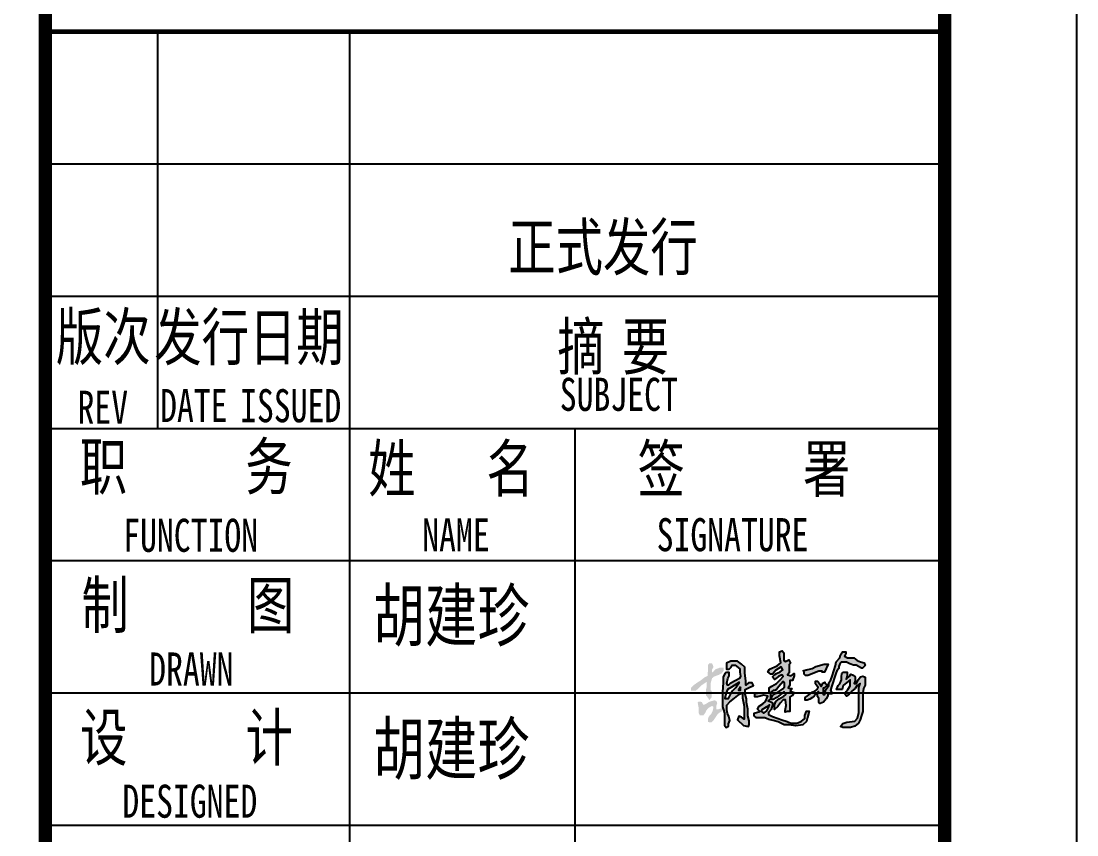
# Model space of a CAD drawing. Extents: x 57238 to 116638, y 270298 to 359907.
# Drawn here: x 108655 to 116638, y 330225 to 336378 of the extents above; entities that cross this region are included whole.
import ezdxf

# ---------------------------------------------------------------- set-up
doc = ezdxf.new("R2010")
doc.units = 0
doc.header["$LTSCALE"] = 1000
doc.header["$MEASUREMENT"] = 0
doc.layers.add('TH_TITLE', color=7, linetype='Continuous')
doc.layers.add('TK', color=126, linetype='Continuous')
doc.styles.add('-宋体', font='', dxfattribs={"width": 0.8})
doc.styles.get('-宋体').set_extended_font_data('SimSun')

# ---------------------------------------------------------------- blocks, each defined once
blk = doc.blocks.new('gfdyrte')
h = blk.add_hatch(color=1)
h.paths.add_polyline_path([(387640, -109746), (387661, -109728), (387702, -109728), (387702, -109770), (387689, -109808), (387733, -109770), (387745, -109751), (387771, -109765), (387794, -109782), (387794, -109828), (387780, -109856), (387806, -109856), (387826, -109815), (387854, -109782), (387878, -109773), (387908, -109786), (387908, -109834), (387908, -109876), (387887, -109914), (387878, -109963), (387878, -110006), (387878, -110059), (387878, -110107), (387878, -110176), (387866, -110219), (387850, -110268), (387831, -110307), (387788, -110342), (387740, -110355), (387695, -110355), (387652, -110355), (387625, -110345), (387654, -110312), (387699, -110298), (387790, -110284), (387818, -110252), (387836, -110188), (387836, -110137), (387836, -110090), (387836, -110048), (387836, -109996), (387836, -109903), (387848, -109859), (387811, -109886), (387792, -109914), (387759, -109940), (387725, -109980), (387694, -110003), (387678, -109981), (387690, -109950), (387709, -109925), (387737, -109886), (387737, -109860), (387737, -109815), (387658, -109879), (387646, -109927), (387581, -109927), (387601, -109879), (387618, -109861), (387636, -109817), (387636, -109782)])
h.paths.add_polyline_path([(387372, -109838), (387390, -109862), (387403, -109887), (387412, -109887), (387427, -109854), (387450, -109843), (387450, -109853), (387474, -109875), (387459, -109893), (387441, -109912), (387431, -109912), (387431, -109944), (387431, -109964), (387431, -109981), (387447, -109981), (387447, -109959), (387464, -109923), (387493, -109881), (387493, -109850), (387515, -109815), (387531, -109774), (387552, -109714), (387570, -109655), (387579, -109612), (387617, -109568), (387627, -109532), (387649, -109497), (387688, -109497), (387688, -109517), (387670, -109547), (387704, -109568), (387734, -109568), (387776, -109568), (387817, -109596), (387852, -109611), (387894, -109624), (387906, -109652), (387875, -109683), (387866, -109683), (387805, -109649), (387775, -109649), (387734, -109633), (387694, -109616), (387656, -109616), (387634, -109616), (387623, -109628), (387606, -109666), (387606, -109689), (387584, -109713), (387572, -109746), (387526, -109896), (387514, -109936), (387527, -109965), (387527, -109975), (387496, -109975), (387482, -109975), (387482, -109997), (387463, -110031), (387434, -110069), (387397, -110086), (387379, -110072), (387379, -110029), (387366, -110006), (387366, -109974), (387378, -109949), (387348, -109975), (387327, -110000), (387308, -110016), (387278, -110037), (387250, -110047), (387226, -110047), (387226, -110030), (387226, -110016), (387251, -109996), (387284, -109975), (387305, -109957), (387340, -109940), (387360, -109925), (387372, -109904), (387344, -109862), (387344, -109831), (387366, -109831)])
h.paths.add_polyline_path([(386784, -110127), (386735, -110156), (386725, -110172), (386748, -110192), (386759, -110192), (386789, -110166), (386806, -110139), (386820, -110099), (386815, -110112)], flags=16)
h.paths.add_polyline_path([(386821, -109695), (386907, -109657), (386950, -109623), (386935, -109543), (386935, -109498), (386965, -109487), (386984, -109509), (386984, -109564), (386984, -109598), (387003, -109608), (387041, -109589), (387061, -109627), (387046, -109644), (387046, -109705), (387046, -109735), (387026, -109761), (387066, -109772), (387099, -109743), (387099, -109770), (387083, -109823), (387052, -109823), (387052, -109847), (387052, -109877), (387033, -109905), (387056, -109914), (387076, -109914), (387054, -109946), (387100, -109958), (387077, -109996), (387052, -110014), (387052, -110045), (387052, -110130), (387052, -110175), (387020, -110175), (386998, -110184), (386998, -110165), (387011, -110108), (387002, -110042), (386977, -110042), (386943, -110081), (386914, -110118), (386878, -110151), (386878, -110098), (386894, -110061), (386932, -110032), (386982, -110003), (387005, -109982), (386984, -109954), (386942, -109985), (386905, -110017), (386862, -110039), (386835, -110039), (386856, -109992), (386890, -109972), (386936, -109945), (386971, -109919), (386992, -109895), (386992, -109853), (386978, -109834), (386926, -109890), (386899, -109924), (386880, -109938), (386864, -109938), (386832, -109960), (386832, -109989), (386832, -110030), (386807, -110055), (386846, -110070), (386858, -110088), (386840, -110152), (386811, -110187), (386811, -110210), (386857, -110231), (386918, -110256), (386960, -110270), (387022, -110288), (387063, -110306), (387133, -110306), (387182, -110288), (387220, -110256), (387220, -110220), (387241, -110172), (387272, -110172), (387254, -110242), (387239, -110287), (387201, -110326), (387120, -110338), (387041, -110326), (386988, -110326), (386918, -110292), (386861, -110277), (386812, -110265), (386768, -110246), (386734, -110246), (386699, -110246), (386672, -110246), (386649, -110223), (386649, -110194), (386711, -110176), (386686, -110147), (386705, -110116), (386747, -110089), (386776, -110062), (386801, -110003), (386757, -109991), (386686, -110008), (386655, -110008), (386655, -109972), (386715, -109962), (386784, -109962), (386818, -109962), (386818, -109906), (386847, -109889), (386899, -109859), (386946, -109811), (386977, -109777), (386961, -109760), (386924, -109780), (386894, -109802), (386876, -109812), (386857, -109782), (386882, -109756), (386901, -109744), (386942, -109725), (386972, -109701), (386955, -109670), (386892, -109708), (386854, -109751), (386837, -109751), (386801, -109726)])
h = blk.add_hatch(color=1)
h.paths.add_polyline_path([(386493, -109897), (386480, -109914), (386469, -109935), (386491, -109935)], flags=16)
h.paths.add_polyline_path([(386481, -109841), (386391, -109899), (386345, -109924), (386329, -109965), (386316, -110026), (386356, -110026), (386385, -109969), (386403, -109941), (386439, -109903)], flags=16)
h.paths.add_polyline_path([(386317, -109738), (386296, -109785), (386296, -109847), (386287, -109955), (386287, -110058), (386287, -110123), (386299, -110156), (386309, -110194), (386309, -110266), (386309, -110331), (386330, -110355), (386356, -110343), (386356, -110314), (386372, -110277), (386361, -110233), (386345, -110199), (386337, -110162), (386337, -110105), (386371, -110067), (386424, -110024), (386482, -109980), (386514, -109963), (386514, -110021), (386532, -110114), (386532, -110205), (386532, -110263), (386504, -110239), (386474, -110228), (386460, -110268), (386526, -110335), (386580, -110347), (386589, -110327), (386589, -110283), (386576, -110226), (386576, -110150), (386561, -110075), (386561, -110031), (386546, -109980), (386546, -109927), (386584, -109908), (386641, -109881), (386626, -109849), (386584, -109849), (386554, -109876), (386554, -109827), (386543, -109742), (386543, -109674), (386504, -109637), (386459, -109603), (386381, -109603), (386335, -109626), (386335, -109696), (386363, -109696), (386386, -109673), (386396, -109651), (386433, -109651), (386483, -109690), (386483, -109730), (386491, -109773), (386480, -109800), (386438, -109825), (386375, -109859), (386356, -109876), (386345, -109876), (386337, -109853), (386347, -109800), (386363, -109772), (386363, -109732), (386333, -109732)])
h.paths.add_polyline_path([(386006, -110072), (386017, -110131), (386017, -110191), (386031, -110219), (386072, -110219), (386091, -110192), (386106, -110161), (386135, -110131), (386171, -110112), (386186, -110124), (386176, -110172), (386159, -110204), (386142, -110222), (386130, -110240), (386122, -110265), (386122, -110283), (386122, -110292), (386139, -110298), (386165, -110298), (386187, -110275), (386233, -110206), (386253, -110189), (386281, -110174), (386287, -110147), (386277, -110137), (386238, -110152), (386217, -110152), (386217, -110143), (386217, -110118), (386223, -110094), (386229, -110081), (386218, -110055), (386196, -110048), (386136, -110066), (386112, -110082), (386082, -110099), (386069, -110099), (386055, -110069), (386036, -110062), (386020, -110062)])
h.paths.add_polyline_path([(386140, -109627), (386125, -109645), (386125, -109680), (386125, -109710), (386118, -109750), (386118, -109771), (386079, -109792), (386042, -109822), (385999, -109849), (385954, -109882), (385931, -109905), (385931, -109939), (385952, -109939), (385985, -109939), (386020, -109910), (386047, -109880), (386087, -109854), (386108, -109838), (386108, -109897), (386101, -109927), (386101, -109992), (386128, -110026), (386138, -110046), (386157, -110025), (386164, -110012), (386164, -109996), (386164, -109967), (386164, -109941), (386154, -109934), (386154, -109883), (386154, -109853), (386170, -109797), (386195, -109778), (386246, -109760), (386282, -109740), (386301, -109712), (386301, -109677), (386262, -109677), (386208, -109696), (386187, -109721), (386170, -109733), (386170, -109699), (386186, -109670), (386180, -109651), (386169, -109631)])
blk.add_hatch(color=1).paths.add_polyline_path([(387487, -109638), (387441, -109638), (387346, -109663), (387305, -109686), (387210, -109712), (387216, -109735), (387216, -109750), (387231, -109767), (387255, -109767), (387379, -109716), (387420, -109716), (387420, -109730), (387446, -109730)])
at = {"color": 1}
for points in [[(386821, -109695), (386907, -109657), (386950, -109623), (386935, -109543), (386935, -109498), (386965, -109487), (386984, -109509), (386984, -109564), (386984, -109598), (387003, -109608), (387041, -109589), (387061, -109627), (387046, -109644), (387046, -109705), (387046, -109735), (387026, -109761), (387066, -109772), (387099, -109743), (387099, -109770), (387083, -109823), (387052, -109823), (387052, -109847), (387052, -109877), (387033, -109905), (387056, -109914), (387076, -109914), (387054, -109946), (387100, -109958), (387077, -109996), (387052, -110014), (387052, -110045), (387052, -110130), (387052, -110175), (387020, -110175), (386998, -110184), (386998, -110165), (387011, -110108), (387002, -110042), (386977, -110042), (386943, -110081), (386914, -110118), (386878, -110151), (386878, -110098), (386894, -110061), (386932, -110032), (386982, -110003), (387005, -109982), (386984, -109954), (386942, -109985), (386905, -110017), (386862, -110039), (386835, -110039), (386856, -109992), (386890, -109972), (386936, -109945), (386971, -109919), (386992, -109895), (386992, -109853), (386978, -109834), (386926, -109890), (386899, -109924), (386880, -109938), (386864, -109938), (386832, -109960), (386832, -109989), (386832, -110030), (386807, -110055), (386846, -110070), (386858, -110088), (386840, -110152), (386811, -110187), (386811, -110210), (386857, -110231), (386918, -110256), (386960, -110270), (387022, -110288), (387063, -110306), (387133, -110306), (387182, -110288), (387220, -110256), (387220, -110220), (387241, -110172), (387272, -110172), (387254, -110242), (387239, -110287), (387201, -110326), (387120, -110338), (387041, -110326), (386988, -110326), (386918, -110292), (386861, -110277), (386812, -110265), (386768, -110246), (386734, -110246), (386699, -110246), (386672, -110246), (386649, -110223), (386649, -110194), (386711, -110176), (386686, -110147), (386705, -110116), (386747, -110089), (386776, -110062), (386801, -110003), (386757, -109991), (386686, -110008), (386655, -110008), (386655, -109972), (386715, -109962), (386784, -109962), (386818, -109962), (386818, -109906), (386847, -109889), (386899, -109859), (386946, -109811), (386977, -109777), (386961, -109760), (386924, -109780), (386894, -109802), (386876, -109812), (386857, -109782), (386882, -109756), (386901, -109744), (386942, -109725), (386972, -109701), (386955, -109670), (386892, -109708), (386854, -109751), (386837, -109751), (386801, -109726), (386821, -109695)], [(387372, -109838), (387390, -109862), (387403, -109887), (387412, -109887), (387427, -109854), (387427, -109854), (387450, -109843), (387450, -109853), (387474, -109875), (387459, -109893), (387441, -109912), (387431, -109912), (387431, -109944), (387431, -109964), (387431, -109981), (387447, -109981), (387447, -109959), (387464, -109923), (387493, -109881), (387493, -109850), (387515, -109815), (387531, -109774), (387552, -109714), (387570, -109655), (387579, -109612), (387617, -109568), (387627, -109532), (387649, -109497), (387688, -109497), (387688, -109517), (387670, -109547), (387704, -109568), (387734, -109568), (387776, -109568), (387817, -109596), (387852, -109611), (387894, -109624), (387906, -109652), (387875, -109683), (387866, -109683), (387805, -109649), (387775, -109649), (387734, -109633), (387694, -109616), (387656, -109616), (387634, -109616), (387623, -109628), (387606, -109666), (387606, -109689), (387584, -109713), (387572, -109746), (387526, -109896), (387514, -109936), (387527, -109965), (387527, -109975), (387496, -109975), (387482, -109975), (387482, -109997), (387463, -110031), (387434, -110069), (387397, -110086), (387379, -110072), (387379, -110029), (387366, -110006), (387366, -109974), (387378, -109949), (387348, -109975), (387327, -110000), (387308, -110016), (387278, -110037), (387250, -110047), (387226, -110047), (387226, -110030), (387226, -110016), (387251, -109996), (387284, -109975), (387305, -109957), (387340, -109940), (387360, -109925), (387372, -109904), (387344, -109862), (387344, -109831), (387366, -109831), (387372, -109838)], [(386317, -109738), (386296, -109785), (386296, -109847), (386287, -109955), (386287, -110058), (386287, -110123), (386299, -110156), (386309, -110194), (386309, -110266), (386309, -110331), (386330, -110355), (386356, -110343), (386356, -110314), (386372, -110277), (386361, -110233), (386345, -110199), (386337, -110162), (386337, -110105), (386371, -110067), (386424, -110024), (386482, -109980), (386514, -109963), (386514, -110021), (386532, -110114), (386532, -110205), (386532, -110263), (386504, -110239), (386474, -110228), (386460, -110268), (386526, -110335), (386580, -110347), (386589, -110327), (386589, -110283), (386576, -110226), (386576, -110150), (386561, -110075), (386561, -110031), (386546, -109980), (386546, -109927), (386584, -109908), (386641, -109881), (386626, -109849), (386584, -109849), (386554, -109876), (386554, -109827), (386543, -109742), (386543, -109674), (386504, -109637), (386459, -109603), (386381, -109603), (386335, -109626), (386335, -109696), (386363, -109696), (386386, -109673), (386396, -109651), (386433, -109651), (386483, -109690), (386483, -109730), (386491, -109773), (386480, -109800), (386438, -109825), (386375, -109859), (386356, -109876), (386345, -109876), (386337, -109853), (386347, -109800), (386363, -109772), (386363, -109732), (386333, -109732), (386317, -109738)], [(387201, -109714), (387305, -109686), (387346, -109663), (387441, -109638), (387487, -109638), (387446, -109730), (387420, -109730), (387420, -109716), (387379, -109716), (387255, -109767), (387231, -109767), (387216, -109750), (387216, -109735), (387210, -109712), (387253, -109700)], [(387640, -109746), (387661, -109728), (387702, -109728), (387702, -109770), (387689, -109808), (387733, -109770), (387745, -109751), (387771, -109765), (387794, -109782), (387794, -109828), (387780, -109856), (387806, -109856), (387826, -109815), (387854, -109782), (387878, -109773), (387908, -109786), (387908, -109834), (387908, -109876), (387887, -109914), (387878, -109963), (387878, -110006), (387878, -110059), (387878, -110107), (387878, -110176), (387866, -110219), (387850, -110268), (387831, -110307), (387788, -110342), (387740, -110355), (387695, -110355), (387652, -110355), (387625, -110345), (387654, -110312), (387699, -110298), (387790, -110284), (387818, -110252), (387836, -110188), (387836, -110137), (387836, -110090), (387836, -110048), (387836, -109996), (387836, -109903), (387848, -109859), (387811, -109886), (387792, -109914), (387759, -109940), (387725, -109980), (387694, -110003), (387678, -109981), (387690, -109950), (387709, -109925), (387737, -109886), (387737, -109860), (387737, -109815), (387658, -109879), (387646, -109927), (387581, -109927), (387601, -109879), (387618, -109861), (387636, -109817), (387636, -109782), (387640, -109746)], [(386481, -109841), (386391, -109899), (386345, -109924), (386329, -109965), (386316, -110026), (386356, -110026), (386385, -109969), (386403, -109941), (386439, -109903), (386481, -109841)], [(386493, -109897), (386480, -109914), (386469, -109935), (386491, -109935), (386493, -109897), (386493, -109897)], [(386784, -110127), (386735, -110156), (386725, -110172), (386748, -110192), (386759, -110192), (386789, -110166), (386806, -110139), (386820, -110099), (386815, -110112), (386784, -110127)]]:
    blk.add_lwpolyline(points, dxfattribs=at)
at = {"layer": 'TK'}
for p, q in [((378607, -136965), (378607, -76965)), ((378607, -102464), (388807, -102464)), ((379883, -106964), (379883, -102464)), ((382057, -102464), (382057, -120464)), ((378607, -103964), (388807, -103964)), ((378607, -105464), (388807, -105464)), ((378607, -106964), (388807, -106964)), ((384614, -106964), (384614, -120509)), ((378607, -108464), (388807, -108464)), ((378607, -109964), (388807, -109964)), ((378607, -111464), (388807, -111464))]:
    blk.add_line(p, q, dxfattribs=at)
blk.add_lwpolyline([(301207, -138465), (390307, -138465), (390307, -75465), (301207, -75465)], close=True, dxfattribs=at)
at = {"layer": 'TK', "const_width": 150}
for points in [[(304957, -136965), (388807, -136965), (388807, -76965), (304957, -76965)], [(378607, -76965), (388807, -76965), (388807, -136964), (378607, -136964)]]:
    blk.add_lwpolyline(points, close=True, dxfattribs=at)
at = {"layer": 'TK', "const_width": 51}
blk.add_lwpolyline([(378607, -102464), (388807, -102464)], dxfattribs=at)
at = {"layer": 'TK', "style": '-宋体', "width": 0.75}
for s, height, p in [('正式发行', 525, (383858, -105170)), ('版次', 525, (378727, -106186)), ('发行日期', 525, (379843, -106190)), ('摘', 525, (384415, -106298)), ('要', 525, (385147, -106298)), ('SUBJECT', 375, (384442, -106765)), ('REV', 375, (378972, -106912)), ('DATE', 375, (379909, -106892)), ('ISSUED', 375, (380816, -106894)), ('职     务', 525, (378999, -107659)), ('姓   名', 525, (382270, -107682)), ('签     署', 525, (385324, -107684)), ('FUNCTION', 375, (379490, -108364)), ('NAME', 375, (382882, -108359)), ('SIGNATURE', 375, (385541, -108357)), ('制     图', 525, (379017, -109230)), ('胡建珍', 578.6, (382323, -109375)), ('DRAWN', 375, (379785, -109881)), ('设     计', 525, (379002, -110731)), ('胡建珍', 578.6, (382323, -110887)), ('DESIGNED', 375, (379481, -111380))]:
    blk.add_text(s, height=height, dxfattribs=at).set_placement(p)

msp = doc.modelspace()

# ---------------------------------------------------------------- linework, layer by layer
at = {"layer": 'TH_TITLE', "color": 6}
msp.add_lwpolyline([(57237.8, 312298.1), (116637.8, 312298.1), (116637.8, 354298.1), (57237.8, 354298.1)], close=True, dxfattribs=at)
at = {"layer": 'TH_TITLE', "color": 6, "const_width": 100}
msp.add_lwpolyline([(59737.8, 313298.1), (115637.8, 313298.1), (115637.8, 353298.1), (59737.8, 353298.1)], close=True, dxfattribs=at)

# ---------------------------------------------------------------- block references
at = {"xscale": 0.6666666666278616, "yscale": 0.6666666666860692, "zscale": 0.6666666666569654}
msp.add_blockref('gfdyrte', (-143567.2, 404608.1), dxfattribs=at)

doc.saveas('drawing.dxf')
